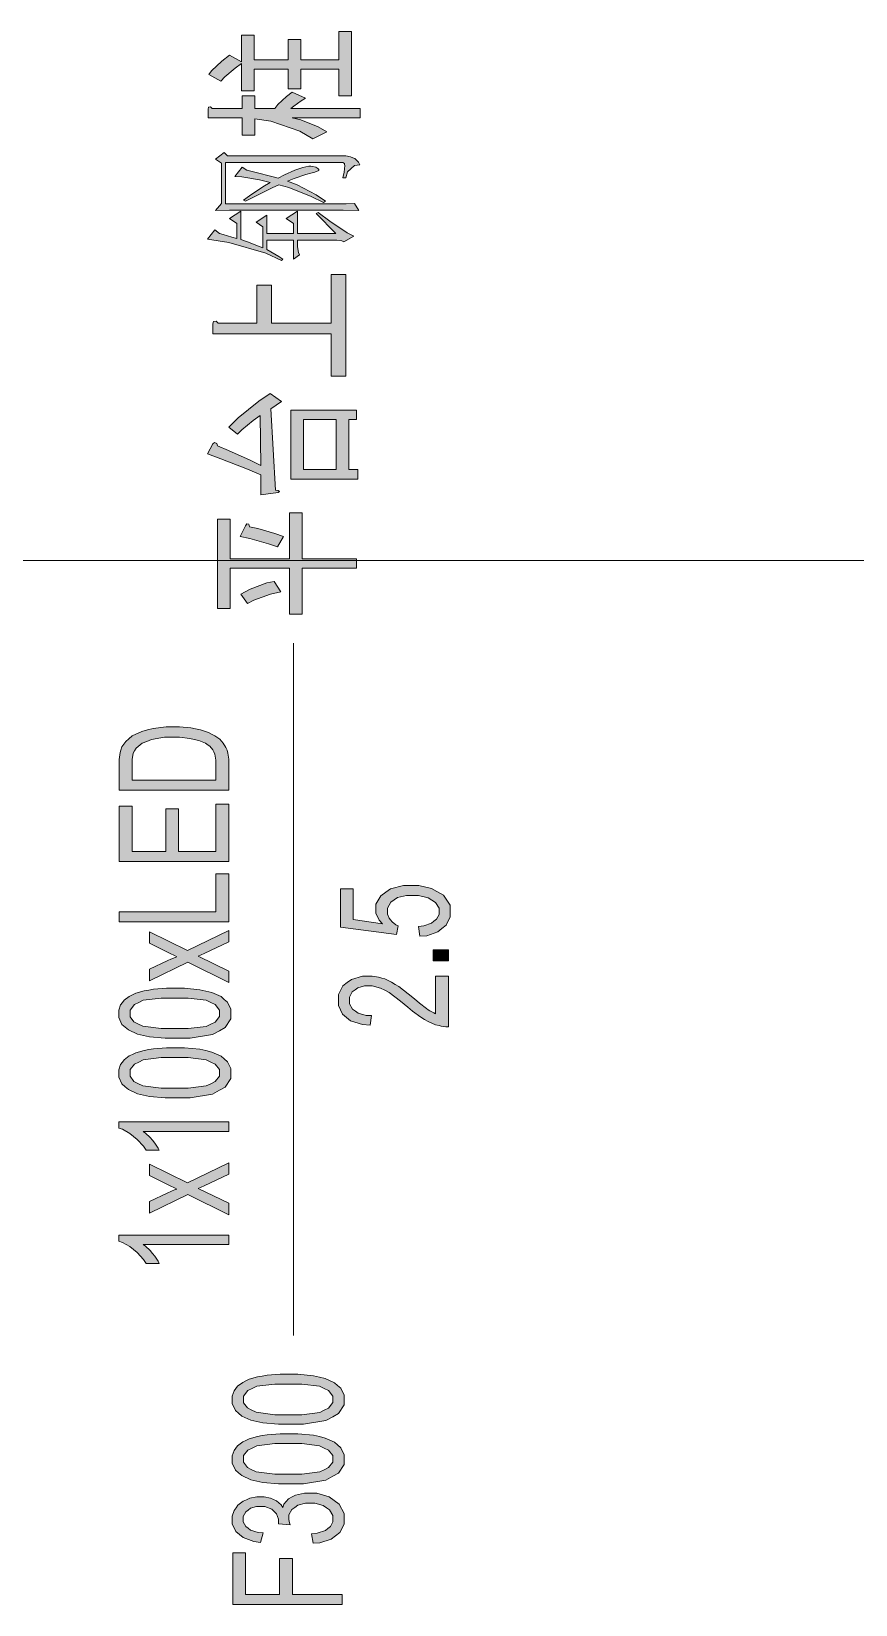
# Model space of a CAD drawing. Header units: millimetres. Extents: x 805 to 6044844, y 120 to 7887884.
# Drawn here: x 5966170 to 5970456, y 7819950 to 7828128 of the extents above; entities that cross this region are included whole.
import ezdxf

# ---------------------------------------------------------------- set-up
doc = ezdxf.new("R2010")
doc.units = ezdxf.units.MM

msp = doc.modelspace()

# ---------------------------------------------------------------- hatches: boundary and pattern name
h = msp.add_hatch(color=0)
h.dxf.hatch_style = 2
h.paths.add_polyline_path([(5967262.6, 7827960.4), (5967229.3, 7827937.3), (5967175.7, 7827892.2), (5967154.7, 7827870.2), (5967091.9, 7827904.5), (5967105.9, 7827923.9), (5967160.1, 7827973.8), (5967199.8, 7828003.8), (5967262.6, 7827970), (5967262.6, 7828108.5), (5967328.1, 7828108.5), (5967328.1, 7827979.7), (5967505.7, 7827979.7), (5967505.7, 7828086.5), (5967571.2, 7828086.5), (5967571.2, 7827979.7), (5967769.2, 7827979.7), (5967769.2, 7828127.8), (5967835.2, 7828127.8), (5967835.2, 7827792.4), (5967769.2, 7827792.4), (5967769.2, 7827931.4), (5967571.2, 7827931.4), (5967571.2, 7827828.9), (5967505.7, 7827828.9), (5967505.7, 7827931.4), (5967328.1, 7827931.4), (5967328.1, 7827819.2), (5967262.6, 7827819.2)])
h = msp.add_hatch(color=0)
h.dxf.hatch_style = 2
h.paths.add_polyline_path([(5967634, 7827569.1), (5967566.4, 7827608.8), (5967415, 7827661.4), (5967331.8, 7827673.2), (5967331.8, 7827588.4), (5967265.8, 7827588.4), (5967265.8, 7827678.1), (5967088.7, 7827678.1), (5967088.7, 7827724.2), (5967090.3, 7827734.4), (5967101.1, 7827735.5), (5967109.7, 7827726.9), (5967265.8, 7827726.9), (5967265.8, 7827792.4), (5967331.8, 7827792.4), (5967331.8, 7827726.9), (5967436, 7827726.9), (5967451.5, 7827747.8), (5967496.6, 7827790.2), (5967526.1, 7827812.2), (5967595.9, 7827780.6), (5967573.3, 7827767.2), (5967535.2, 7827740.3), (5967519.1, 7827726.9), (5967880.3, 7827726.9), (5967880.3, 7827678.1), (5967526.1, 7827678.1), (5967571.2, 7827668.4), (5967661.9, 7827631.9), (5967707, 7827605.6)])
h = msp.add_hatch(color=0)
h.dxf.hatch_style = 2
h.paths.add_polyline_path([(5967873.4, 7827196.7), (5967791.8, 7827198.3), (5967600.7, 7827199.3), (5967491.2, 7827199.3), (5967382.3, 7827199.3), (5967199.8, 7827198.3), (5967126.8, 7827196.7), (5967158, 7827233.2), (5967158, 7827442.5), (5967126.8, 7827464.5), (5967171.9, 7827498.3), (5967189.1, 7827481.1), (5967793.9, 7827481.1), (5967805.7, 7827481.1), (5967829.3, 7827476.3), (5967840.6, 7827471.4), (5967851.9, 7827466.6), (5967870.1, 7827448.4), (5967877.1, 7827435), (5967850.8, 7827431.7), (5967814.3, 7827397.4), (5967804.1, 7827367.3), (5967790.2, 7827367.3), (5967795.5, 7827396.3), (5967799.8, 7827430.7), (5967798.8, 7827436.6), (5967798.2, 7827441.9), (5967788.6, 7827447.3), (5967780, 7827447.3), (5967178.9, 7827447.3), (5967178.9, 7827231), (5967734.9, 7827231), (5967750.5, 7827231), (5967807.3, 7827232.1), (5967849.2, 7827233.2)])
h = msp.add_hatch(color=0)
h.dxf.hatch_style = 2
h.paths.add_polyline_path([(5967272.8, 7827250.3), (5967303.9, 7827273.4), (5967373.2, 7827319.6), (5967411.8, 7827342.6), (5967356, 7827356.1), (5967264.2, 7827372.2), (5967227.7, 7827374.3), (5967265.8, 7827423.1), (5967290, 7827406), (5967338.8, 7827395.2), (5967420.4, 7827374.3), (5967453.1, 7827364.6), (5967486.4, 7827381.8), (5967540.1, 7827406), (5967561, 7827413.5), (5967581.9, 7827420.5), (5967613.1, 7827427.4), (5967623.3, 7827426.9), (5967634, 7827425.8), (5967649.6, 7827422.1), (5967654.9, 7827418.3), (5967659.8, 7827414.6), (5967665.1, 7827409.7), (5967665.1, 7827404.9), (5967644.2, 7827396.3), (5967623.3, 7827391.5), (5967597.5, 7827384), (5967536.9, 7827363.6), (5967502, 7827350.2), (5967552.4, 7827330.8), (5967651.2, 7827278.2), (5967700, 7827245.5), (5967689.3, 7827238), (5967625.4, 7827269.7), (5967508.9, 7827315.8), (5967456.9, 7827330.8), (5967422, 7827314.7), (5967335.1, 7827272.3), (5967283, 7827245.5)])
h = msp.add_hatch(color=0)
h.dxf.hatch_style = 2
h.paths.add_polyline_path([(5967752.1, 7827077.5), (5967651.2, 7827182.2), (5967661.4, 7827187), (5967720.9, 7827142.5), (5967812.7, 7827080.2), (5967846, 7827063), (5967793.9, 7827034.1), (5967784.8, 7827038.9), (5967759, 7827043.7), (5967741.3, 7827043.7), (5967554, 7827043.7), (5967554, 7827024.4), (5967554, 7827008.3), (5967558.9, 7826979.3), (5967564.2, 7826965.9), (5967533.1, 7826943.9), (5967533.1, 7827043.7), (5967394.1, 7827043.7), (5967394.1, 7826994.9), (5967415, 7826983.1), (5967456.9, 7826957.3), (5967477.8, 7826943.9), (5967470.8, 7826936.9), (5967389.3, 7826975.6), (5967196.6, 7827031.4), (5967085.5, 7827048.5), (5967123.6, 7827097.4), (5967147.8, 7827077.5), (5967167.1, 7827071.6), (5967212.2, 7827058.2), (5967238.5, 7827051.2), (5967238.5, 7827129), (5967200.4, 7827155.3), (5967259.4, 7827194.5), (5967259.4, 7827046.4), (5967293.7, 7827034.1), (5967351.2, 7827012), (5967373.7, 7827002.4), (5967373.7, 7827111.9), (5967338.8, 7827136), (5967394.1, 7827172.5), (5967394.1, 7827077.5), (5967533.1, 7827077.5), (5967533.1, 7827129), (5967495, 7827155.3), (5967554, 7827194.5), (5967554, 7827077.5)])
h = msp.add_hatch(color=0)
h.dxf.hatch_style = 2
h.paths.add_polyline_path([(5967727.9, 7826555.3), (5967112.9, 7826555.3), (5967112.9, 7826608.5), (5967116.6, 7826620.8), (5967130.6, 7826621.9), (5967140.8, 7826611.1), (5967342, 7826611.1), (5967342, 7826808.1), (5967418.8, 7826808.1), (5967418.8, 7826611.1), (5967727.9, 7826611.1), (5967727.9, 7826863.9), (5967804.1, 7826863.9), (5967804.1, 7826336.4), (5967727.9, 7826336.4)])
h = msp.add_hatch(color=0)
h.dxf.hatch_style = 2
h.paths.add_polyline_path([(5967470.8, 7826204.9), (5967415, 7826166.2), (5967439.7, 7825742.8), (5967453.1, 7825741.7), (5967460.1, 7825735.8), (5967453.1, 7825731), (5967363, 7825718.6), (5967363, 7825823.3), (5967293.7, 7825852.3), (5967154.7, 7825907), (5967085, 7825932.8), (5967112.9, 7825983.8), (5967121.5, 7825991.3), (5967133.8, 7825986.5), (5967137.6, 7825974.1), (5967194.5, 7825950), (5967307.7, 7825898.4), (5967363, 7825872.1), (5967359.8, 7826131.9), (5967323.3, 7826105.1), (5967264.2, 7826056.8), (5967241.7, 7826034.8), (5967196.6, 7826071.2), (5967244.9, 7826118.5), (5967352.8, 7826206), (5967411.8, 7826246.2)])
h = msp.add_hatch(color=0)
h.paths.add_polyline_path([(5967859.9, 7826110.4), (5967821.3, 7826110.4), (5967821.3, 7825850.1), (5967866.9, 7825850.1), (5967866.9, 7825801.3), (5967519.1, 7825801.3), (5967519.1, 7826158.7), (5967859.9, 7826158.7)])
h.paths.add_polyline_path([(5967755.3, 7825850.1), (5967755.3, 7826110.4), (5967585.2, 7826110.4), (5967585.2, 7825850.1)])
h = msp.add_hatch(color=0)
h.dxf.hatch_style = 2
h.paths.add_polyline_path([(5967578.2, 7825337.1), (5967578.2, 7825098.8), (5967512.2, 7825098.8), (5967512.2, 7825337.1), (5967203, 7825337.1), (5967203, 7825127.8), (5967137.6, 7825127.8), (5967137.6, 7825592.5), (5967203, 7825592.5), (5967203, 7825385.9), (5967512.2, 7825385.9), (5967512.2, 7825626.3), (5967578.2, 7825626.3), (5967578.2, 7825385.9), (5967859.9, 7825385.9), (5967859.9, 7825337.1)])
h = msp.add_hatch(color=0)
h.dxf.hatch_style = 2
h.paths.add_polyline_path([(5967449.9, 7825448.7), (5967403.2, 7825464.8), (5967305.5, 7825491.6), (5967255.6, 7825502.4), (5967283, 7825558.2), (5967290, 7825567.8), (5967300.7, 7825565.7), (5967303.9, 7825553.4), (5967347.4, 7825543.7), (5967436, 7825517.9), (5967481, 7825502.4)])
h = msp.add_hatch(color=0)
h.dxf.hatch_style = 2
h.paths.add_polyline_path([(5967258.9, 7825203.4), (5967307.7, 7825228.7), (5967394.1, 7825261.9), (5967432.7, 7825268.9), (5967467.1, 7825215.2), (5967413.4, 7825202.4), (5967326.5, 7825171.8), (5967293.7, 7825154.6)])
h = msp.add_hatch(color=0)
h.paths.add_polyline_path([(5967196.6, 7824183.2), (5966626.6, 7824183.2), (5966626.6, 7824320.1), (5966626.6, 7824343.7), (5966630.4, 7824379.1), (5966634.7, 7824391.4), (5966640.1, 7824408.6), (5966660.5, 7824437.6), (5966675.5, 7824449.9), (5966694.3, 7824465.5), (5966743.1, 7824489.1), (5966772.6, 7824496.6), (5966802.7, 7824504.7), (5966870.3, 7824512.7), (5966908.4, 7824512.7), (5966940.6, 7824512.7), (5966998.6, 7824507.4), (5967023.3, 7824502), (5967048.5, 7824496.6), (5967089.8, 7824483.2), (5967106.4, 7824474.6), (5967123.1, 7824466.6), (5967148.8, 7824448.3), (5967158, 7824438.7), (5967167.6, 7824428.5), (5967181.6, 7824404.9), (5967186.9, 7824390.9), (5967191.8, 7824376.9), (5967196.6, 7824344.7), (5967196.6, 7824327)])
h.paths.add_polyline_path([(5967129, 7824235.8), (5967129, 7824320.6), (5967129, 7824340.5), (5967124.1, 7824371.6), (5967118.8, 7824382.9), (5967113.4, 7824394.1), (5967098.4, 7824411.8), (5967089.3, 7824418.3), (5967075.8, 7824427.9), (5967039.9, 7824442.4), (5967016.8, 7824447.8), (5966994.3, 7824453.2), (5966939.5, 7824458.5), (5966907.3, 7824458.5), (5966862.2, 7824458.5), (5966793.6, 7824447.8), (5966769.9, 7824437.6), (5966745.8, 7824427.4), (5966713.6, 7824402.7), (5966705.5, 7824387.7), (5966699.6, 7824376.9), (5966693.7, 7824343.1), (5966693.7, 7824319.5), (5966693.7, 7824235.8)])
h = msp.add_hatch(color=0)
h.dxf.hatch_style = 2
h.paths.add_polyline_path([(5967196.6, 7823812.4), (5966626.6, 7823812.4), (5966626.6, 7824100.6), (5966693.7, 7824100.6), (5966693.7, 7823865), (5966868.2, 7823865), (5966868.2, 7824086.1), (5966935.2, 7824086.1), (5966935.2, 7823865), (5967129, 7823865), (5967129, 7824110.2), (5967196.6, 7824110.2)])
h = msp.add_hatch(color=0)
h.dxf.hatch_style = 2
h.paths.add_polyline_path([(5967196.6, 7823499.5), (5966626.6, 7823499.5), (5966626.6, 7823552.1), (5967129, 7823552.1), (5967129, 7823748.5), (5967196.6, 7823748.5)])
h = msp.add_hatch(color=0)
h.dxf.hatch_style = 2
h.paths.add_polyline_path([(5968189.5, 7823424.3), (5968183, 7823475.9), (5968209.9, 7823479.1), (5968250.1, 7823492), (5968263.5, 7823502.7), (5968276.9, 7823512.9), (5968290.9, 7823538.1), (5968290.9, 7823552.6), (5968290.9, 7823570.3), (5968271.6, 7823600.4), (5968252.8, 7823612.7), (5968233.5, 7823624.5), (5968183, 7823636.9), (5968151.4, 7823636.9), (5968121.3, 7823636.9), (5968074.1, 7823625.1), (5968056.9, 7823613.3), (5968039.7, 7823602), (5968022, 7823570.9), (5968022, 7823551.5), (5968022, 7823539.7), (5968030.1, 7823518.3), (5968037.6, 7823509.1), (5968045.1, 7823499.5), (5968065.5, 7823484.4), (5968077.3, 7823479.1), (5968068.7, 7823433.5), (5967776.8, 7823472.1), (5967776.8, 7823670.1), (5967843.3, 7823670.1), (5967843.3, 7823511.3), (5967996.3, 7823489.8), (5967978.5, 7823507.5), (5967960.8, 7823545.1), (5967960.8, 7823565), (5967960.8, 7823590.7), (5967986.6, 7823634.7), (5968012.4, 7823653), (5968038.1, 7823670.7), (5968104.7, 7823688.9), (5968145.5, 7823688.9), (5968184.1, 7823688.9), (5968250.6, 7823672.8), (5968279.1, 7823657.3), (5968313.4, 7823637.9), (5968348.3, 7823585.9), (5968348.3, 7823552.6), (5968348.3, 7823525.2), (5968326.3, 7823481.2), (5968304.8, 7823464.1), (5968282.8, 7823446.9), (5968225.4, 7823427)])
h = msp.add_hatch(color=0)
h.dxf.hatch_style = 2
h.paths.add_polyline_path([(5967196.6, 7823184.4), (5966982.5, 7823290.2), (5966783.4, 7823192.5), (5966783.4, 7823253.1), (5966880, 7823298.2), (5966893.9, 7823304.7), (5966916.5, 7823314.3), (5966925.6, 7823318.1), (5966913.2, 7823324), (5966891.2, 7823334.7), (5966881, 7823340.1), (5966783.4, 7823388.4), (5966783.4, 7823446.9), (5966981.4, 7823349.7), (5967196.6, 7823454.4), (5967196.6, 7823394.8), (5967068.3, 7823335.3), (5967037.2, 7823321.3), (5967196.6, 7823243.5)])
h = msp.add_hatch(color=0)
h.dxf.hatch_style = 2
h.paths.add_polyline_path([(5968338.7, 7823297.1), (5968258.7, 7823297.1), (5968258.7, 7823353), (5968338.7, 7823353)])
h = msp.add_hatch(color=0)
h.paths.add_polyline_path([(5966915.4, 7822894.1), (5966864.9, 7822894.1), (5966783.4, 7822901.1), (5966752.8, 7822908.6), (5966721.6, 7822915.6), (5966673.9, 7822937.6), (5966657.2, 7822951.5), (5966640.6, 7822966), (5966624, 7823002), (5966624, 7823024), (5966624, 7823040.1), (5966633.6, 7823068), (5966642.7, 7823080.3), (5966651.9, 7823092.1), (5966678.7, 7823112), (5966695.9, 7823120), (5966713.1, 7823128.1), (5966755.4, 7823140.4), (5966780.7, 7823144.7), (5966805.4, 7823149), (5966873, 7823153.9), (5966915.4, 7823153.9), (5966965.3, 7823153.9), (5967046.3, 7823146.3), (5967077.5, 7823139.4), (5967108, 7823131.8), (5967155.8, 7823110.4), (5967172.4, 7823096.4), (5967189.6, 7823081.9), (5967206.3, 7823045.4), (5967206.3, 7823024), (5967206.3, 7822995), (5967176.7, 7822949.9), (5967147.2, 7822933.3), (5967111.8, 7822913.4), (5966995.3, 7822894.1)])
h.paths.add_polyline_path([(5966915.4, 7822944), (5966985.7, 7822944), (5967079.1, 7822955.8), (5967102.1, 7822967.1), (5967125.2, 7822978.4), (5967148.3, 7823006.8), (5967148.3, 7823024), (5967148.3, 7823040.6), (5967125.2, 7823069.1), (5967102.1, 7823080.3), (5967079.1, 7823092.1), (5966985.7, 7823103.4), (5966915.4, 7823103.4), (5966845.1, 7823103.4), (5966751.7, 7823092.1), (5966728.6, 7823080.3), (5966705.5, 7823069.1), (5966682.5, 7823040.6), (5966682.5, 7823023.4), (5966682.5, 7823006.3), (5966702.9, 7822979.4), (5966723.2, 7822969.2), (5966749, 7822956.9), (5966845.1, 7822944)])
h = msp.add_hatch(color=0)
h.dxf.hatch_style = 2
h.paths.add_polyline_path([(5968271, 7823217.2), (5968338.7, 7823217.2), (5968338.7, 7822953.7), (5968325.8, 7822953.7), (5968301.6, 7822956.4), (5968289.8, 7822959.6), (5968270.5, 7822964.4), (5968232.9, 7822980.5), (5968214.1, 7822991.8), (5968195.4, 7823003), (5968152.4, 7823034.7), (5968127.7, 7823055.6), (5968089.6, 7823087.8), (5968029.5, 7823131.8), (5968007, 7823143.7), (5967985, 7823154.9), (5967942.6, 7823166.2), (5967922.7, 7823166.2), (5967902.3, 7823166.2), (5967867.4, 7823156), (5967853, 7823145.8), (5967838.5, 7823135.1), (5967824.5, 7823108.2), (5967824.5, 7823091.6), (5967824.5, 7823073.9), (5967839.5, 7823045.4), (5967854.6, 7823034.7), (5967869.6, 7823024), (5967911.5, 7823013.2), (5967938.3, 7823013.2), (5967930.8, 7822962.8), (5967891.1, 7822965.5), (5967829.3, 7822984.8), (5967808.4, 7823002), (5967787.5, 7823018.6), (5967766.6, 7823064.2), (5967766.6, 7823092.7), (5967766.6, 7823121.1), (5967789.1, 7823166.7), (5967811.6, 7823183.4), (5967834.7, 7823200), (5967891.1, 7823216.6), (5967924.3, 7823216.6), (5967941.5, 7823216.6), (5967975.3, 7823211.8), (5967992, 7823207), (5968008.6, 7823202.2), (5968042.9, 7823185.5), (5968061.2, 7823174.2), (5968080, 7823163), (5968129.9, 7823125.4), (5968161.6, 7823099.1), (5968188.4, 7823077.1), (5968223.8, 7823048.7), (5968233.5, 7823042.2), (5968242.6, 7823036.3), (5968261.9, 7823026.1), (5968271, 7823021.8)])
h = msp.add_hatch(color=0)
h.paths.add_polyline_path([(5966915.4, 7822584.4), (5966864.9, 7822584.4), (5966783.4, 7822591.4), (5966752.8, 7822598.9), (5966721.6, 7822605.9), (5966673.9, 7822627.9), (5966657.2, 7822641.9), (5966640.6, 7822656.4), (5966624, 7822692.3), (5966624, 7822714.3), (5966624, 7822730.4), (5966633.6, 7822758.3), (5966642.7, 7822770.7), (5966651.9, 7822782.5), (5966678.7, 7822802.9), (5966695.9, 7822810.4), (5966713.1, 7822818.4), (5966755.4, 7822830.8), (5966780.7, 7822835.1), (5966805.4, 7822839.4), (5966873, 7822844.2), (5966915.4, 7822844.2), (5966965.3, 7822844.2), (5967046.3, 7822836.7), (5967077.5, 7822829.7), (5967108, 7822822.2), (5967155.8, 7822800.7), (5967172.4, 7822786.8), (5967189.6, 7822772.3), (5967206.3, 7822736.3), (5967206.3, 7822714.3), (5967206.3, 7822685.3), (5967176.7, 7822640.3), (5967147.2, 7822623.6), (5967111.8, 7822603.8), (5966995.3, 7822584.4)])
h.paths.add_polyline_path([(5966915.4, 7822634.3), (5966985.7, 7822634.3), (5967079.1, 7822646.2), (5967102.1, 7822657.4), (5967125.2, 7822669.2), (5967148.3, 7822697.1), (5967148.3, 7822714.3), (5967148.3, 7822730.9), (5967125.2, 7822759.4), (5967102.1, 7822770.7), (5967079.1, 7822782.5), (5966985.7, 7822793.7), (5966915.4, 7822793.7), (5966845.1, 7822793.7), (5966751.7, 7822782.5), (5966728.6, 7822770.7), (5966705.5, 7822759.4), (5966682.5, 7822730.9), (5966682.5, 7822713.8), (5966682.5, 7822696.6), (5966702.9, 7822669.8), (5966723.2, 7822659.6), (5966749, 7822647.2), (5966845.1, 7822634.3)])
h = msp.add_hatch(color=0)
h.dxf.hatch_style = 2
h.paths.add_polyline_path([(5967196.6, 7822458.9), (5967196.6, 7822410), (5966750.6, 7822410), (5966762.4, 7822400.9), (5966786.6, 7822377.8), (5966798.9, 7822363.9), (5966810.7, 7822349.4), (5966829, 7822323.6), (5966834.9, 7822312.3), (5966767.3, 7822312.3), (5966753.3, 7822332.7), (5966720, 7822368.7), (5966700.2, 7822383.7), (5966680.8, 7822399.3), (5966642.7, 7822421.3), (5966624, 7822427.2), (5966624, 7822458.9)])
h = msp.add_hatch(color=0)
h.dxf.hatch_style = 2
h.paths.add_polyline_path([(5967196.6, 7821976.9), (5966982.5, 7822082.6), (5966783.4, 7821985), (5966783.4, 7822045.6), (5966880, 7822091.2), (5966893.9, 7822097.1), (5966916.5, 7822107.3), (5966925.6, 7822110.5), (5966913.2, 7822117), (5966891.2, 7822127.7), (5966881, 7822132.6), (5966783.4, 7822180.9), (5966783.4, 7822239.9), (5966981.4, 7822142.2), (5967196.6, 7822247.4), (5967196.6, 7822187.3), (5967068.3, 7822127.7), (5967037.2, 7822113.8), (5967196.6, 7822036.5)])
h = msp.add_hatch(color=0)
h.dxf.hatch_style = 2
h.paths.add_polyline_path([(5967196.6, 7821871.2), (5967196.6, 7821821.8), (5966750.6, 7821821.8), (5966762.4, 7821813.2), (5966786.6, 7821790.1), (5966798.9, 7821775.7), (5966810.7, 7821761.2), (5966829, 7821735.4), (5966834.9, 7821724.1), (5966767.3, 7821724.1), (5966753.3, 7821744.5), (5966720, 7821780.5), (5966700.2, 7821796.1), (5966680.8, 7821811.1), (5966642.7, 7821833.1), (5966624, 7821839.5), (5966624, 7821871.2)])
h = msp.add_hatch(color=0)
h.paths.add_polyline_path([(5967505.2, 7820887.5), (5967454.7, 7820887.5), (5967373.2, 7820894.4), (5967342, 7820901.9), (5967311.4, 7820908.9), (5967263.7, 7820930.4), (5967247, 7820944.9), (5967230.4, 7820959.4), (5967213.8, 7820995.3), (5967213.8, 7821017.3), (5967213.8, 7821032.9), (5967223.4, 7821061.3), (5967232.6, 7821073.7), (5967241.7, 7821085.5), (5967268.5, 7821105.3), (5967285.7, 7821113.4), (5967302.9, 7821121.4), (5967345.3, 7821133.3), (5967370.5, 7821138.1), (5967395.2, 7821142.4), (5967462.8, 7821147.2), (5967505.2, 7821147.2), (5967555.1, 7821147.2), (5967636.1, 7821139.7), (5967667.3, 7821132.7), (5967697.9, 7821125.2), (5967745.6, 7821103.7), (5967762.3, 7821089.2), (5967778.9, 7821075.3), (5967796.1, 7821038.8), (5967796.1, 7821017.3), (5967796.1, 7820988.3), (5967766.6, 7820943.3), (5967737, 7820926.6), (5967701.1, 7820906.8), (5967585.2, 7820887.5)])
h.paths.add_polyline_path([(5967505.2, 7820937.4), (5967575.5, 7820937.4), (5967668.9, 7820949.2), (5967692, 7820960.4), (5967715, 7820971.7), (5967738.1, 7821000.2), (5967738.1, 7821017.3), (5967738.1, 7821034), (5967715, 7821062.4), (5967692, 7821073.7), (5967668.3, 7821085), (5967575.5, 7821096.8), (5967505.2, 7821096.8), (5967434.9, 7821096.8), (5967341.5, 7821085.5), (5967318.4, 7821073.7), (5967295.3, 7821062.4), (5967272.3, 7821034), (5967272.3, 7821016.8), (5967272.3, 7820999.6), (5967292.7, 7820972.8), (5967313.1, 7820962.6), (5967338.8, 7820950.2), (5967434.9, 7820937.4)])
h = msp.add_hatch(color=0)
h.paths.add_polyline_path([(5967505.2, 7820577.8), (5967454.7, 7820577.8), (5967373.2, 7820584.8), (5967342, 7820592.3), (5967311.4, 7820599.3), (5967263.7, 7820621.3), (5967247, 7820635.2), (5967230.4, 7820649.7), (5967213.8, 7820685.7), (5967213.8, 7820707.7), (5967213.8, 7820723.8), (5967223.4, 7820751.7), (5967232.6, 7820764), (5967241.7, 7820775.8), (5967268.5, 7820795.7), (5967285.7, 7820803.7), (5967302.9, 7820811.8), (5967345.3, 7820824.1), (5967370.5, 7820828.4), (5967395.2, 7820832.7), (5967462.8, 7820837.5), (5967505.2, 7820837.5), (5967555.1, 7820837.5), (5967636.1, 7820830), (5967667.3, 7820823.1), (5967697.9, 7820815.5), (5967745.6, 7820794.1), (5967762.3, 7820780.1), (5967778.9, 7820765.6), (5967796.1, 7820729.1), (5967796.1, 7820707.7), (5967796.1, 7820678.7), (5967766.6, 7820633.6), (5967737, 7820617), (5967701.1, 7820597.1), (5967585.2, 7820577.8)])
h.paths.add_polyline_path([(5967505.2, 7820627.7), (5967575.5, 7820627.7), (5967668.9, 7820639.5), (5967692, 7820650.8), (5967715, 7820662.6), (5967738.1, 7820690.5), (5967738.1, 7820707.7), (5967738.1, 7820724.3), (5967715, 7820752.7), (5967692, 7820764), (5967668.3, 7820775.8), (5967575.5, 7820787.1), (5967505.2, 7820787.1), (5967434.9, 7820787.1), (5967341.5, 7820775.8), (5967318.4, 7820764), (5967295.3, 7820752.7), (5967272.3, 7820724.3), (5967272.3, 7820707.1), (5967272.3, 7820690), (5967292.7, 7820663.1), (5967313.1, 7820652.9), (5967338.8, 7820640.6), (5967434.9, 7820627.7)])
h = msp.add_hatch(color=0)
h.dxf.hatch_style = 2
h.paths.add_polyline_path([(5967635.1, 7820268.7), (5967625.9, 7820317.5), (5967655.5, 7820321.8), (5967698.4, 7820335.7), (5967711.3, 7820345.9), (5967724.7, 7820356.1), (5967737.6, 7820380.8), (5967737.6, 7820395.3), (5967737.6, 7820413), (5967720.4, 7820442), (5967703.8, 7820453.8), (5967686.6, 7820465.6), (5967644.2, 7820477.4), (5967619, 7820477.4), (5967594.8, 7820477.4), (5967555.1, 7820466.7), (5967539.5, 7820455.4), (5967524, 7820444.7), (5967508.4, 7820416.2), (5967508.4, 7820399.6), (5967508.4, 7820392.6), (5967512.2, 7820375.5), (5967515.9, 7820365.3), (5967454.2, 7820370.6), (5967454.7, 7820372.8), (5967455.3, 7820377.1), (5967455.3, 7820393.7), (5967443.5, 7820422.2), (5967432.2, 7820434.5), (5967420.4, 7820446.8), (5967384.4, 7820459.7), (5967360.3, 7820459.7), (5967341, 7820459.7), (5967309.3, 7820450.6), (5967297, 7820441.5), (5967284.1, 7820432.3), (5967271.7, 7820408.7), (5967271.7, 7820394.2), (5967271.7, 7820380.3), (5967284.1, 7820356.1), (5967297, 7820347), (5967309.8, 7820337.4), (5967348.5, 7820325), (5967374.2, 7820322.3), (5967361.4, 7820273.5), (5967326.5, 7820277.8), (5967271.7, 7820298.2), (5967252.4, 7820314.3), (5967233.1, 7820329.8), (5967213.8, 7820369.6), (5967213.8, 7820393.2), (5967213.8, 7820409.3), (5967224, 7820439.3), (5967234.2, 7820453.3), (5967243.8, 7820467.2), (5967271.2, 7820488.2), (5967288.4, 7820495.1), (5967305.5, 7820502.7), (5967342.6, 7820509.6), (5967361.9, 7820509.6), (5967380.1, 7820509.6), (5967414, 7820502.7), (5967429, 7820495.7), (5967444, 7820489.2), (5967468.2, 7820468.3), (5967477.3, 7820454.9), (5967482.7, 7820472.6), (5967507.3, 7820500), (5967525.6, 7820509.6), (5967543.8, 7820519.8), (5967590, 7820529.5), (5967617.4, 7820529.5), (5967654.9, 7820529.5), (5967718.3, 7820510.2), (5967744, 7820491.4), (5967769.8, 7820472.1), (5967796.1, 7820424.3), (5967796.1, 7820395.3), (5967796.1, 7820369), (5967773.5, 7820325.5), (5967751, 7820307.8), (5967729, 7820290.7), (5967670.5, 7820270.8)])
h = msp.add_hatch(color=0)
h.dxf.hatch_style = 2
h.paths.add_polyline_path([(5967786.4, 7819950.4), (5967216.5, 7819950.4), (5967216.5, 7820219.3), (5967283.5, 7820219.3), (5967283.5, 7820003), (5967460.1, 7820003), (5967460.1, 7820190.3), (5967527.2, 7820190.3), (5967527.2, 7820003), (5967786.4, 7820003)])

# ---------------------------------------------------------------- linework, layer by layer
at = {"color": 0, "lineweight": 0}
for points in [[(5967262.6, 7827960.4), (5967229.3, 7827937.3), (5967175.7, 7827892.2), (5967154.7, 7827870.2), (5967091.9, 7827904.5), (5967105.9, 7827923.9), (5967160.1, 7827973.8), (5967199.8, 7828003.8), (5967262.6, 7827970), (5967262.6, 7828108.5), (5967328.1, 7828108.5), (5967328.1, 7827979.7), (5967505.7, 7827979.7), (5967505.7, 7828086.5), (5967571.2, 7828086.5), (5967571.2, 7827979.7), (5967769.2, 7827979.7), (5967769.2, 7828127.8), (5967835.2, 7828127.8), (5967835.2, 7827792.4), (5967769.2, 7827792.4), (5967769.2, 7827931.4), (5967571.2, 7827931.4), (5967571.2, 7827828.9), (5967505.7, 7827828.9), (5967505.7, 7827931.4), (5967328.1, 7827931.4), (5967328.1, 7827819.2), (5967262.6, 7827819.2)], [(5967634, 7827569.1), (5967566.4, 7827608.8), (5967415, 7827661.4), (5967331.8, 7827673.2), (5967331.8, 7827588.4), (5967265.8, 7827588.4), (5967265.8, 7827678.1), (5967088.7, 7827678.1), (5967088.7, 7827724.2), (5967090.3, 7827734.4), (5967101.1, 7827735.5), (5967109.7, 7827726.9), (5967265.8, 7827726.9), (5967265.8, 7827792.4), (5967331.8, 7827792.4), (5967331.8, 7827726.9), (5967436, 7827726.9), (5967451.5, 7827747.8), (5967496.6, 7827790.2), (5967526.1, 7827812.2), (5967595.9, 7827780.6), (5967573.3, 7827767.2), (5967535.2, 7827740.3), (5967519.1, 7827726.9), (5967880.3, 7827726.9), (5967880.3, 7827678.1), (5967526.1, 7827678.1), (5967571.2, 7827668.4), (5967661.9, 7827631.9), (5967707, 7827605.6)], [(5967873.4, 7827196.7), (5967791.8, 7827198.3), (5967600.7, 7827199.3), (5967491.2, 7827199.3), (5967382.3, 7827199.3), (5967199.8, 7827198.3), (5967126.8, 7827196.7), (5967158, 7827233.2), (5967158, 7827442.5), (5967126.8, 7827464.5), (5967171.9, 7827498.3), (5967189.1, 7827481.1), (5967793.9, 7827481.1), (5967805.7, 7827481.1), (5967829.3, 7827476.3), (5967840.6, 7827471.4), (5967851.9, 7827466.6), (5967870.1, 7827448.4), (5967877.1, 7827435), (5967850.8, 7827431.7), (5967814.3, 7827397.4), (5967804.1, 7827367.3), (5967790.2, 7827367.3), (5967795.5, 7827396.3), (5967799.8, 7827430.7), (5967798.8, 7827436.6), (5967798.2, 7827441.9), (5967788.6, 7827447.3), (5967780, 7827447.3), (5967178.9, 7827447.3), (5967178.9, 7827231), (5967734.9, 7827231), (5967750.5, 7827231), (5967807.3, 7827232.1), (5967849.2, 7827233.2)], [(5967272.8, 7827250.3), (5967303.9, 7827273.4), (5967373.2, 7827319.6), (5967411.8, 7827342.6), (5967356, 7827356.1), (5967264.2, 7827372.2), (5967227.7, 7827374.3), (5967265.8, 7827423.1), (5967290, 7827406), (5967338.8, 7827395.2), (5967420.4, 7827374.3), (5967453.1, 7827364.6), (5967486.4, 7827381.8), (5967540.1, 7827406), (5967561, 7827413.5), (5967581.9, 7827420.5), (5967613.1, 7827427.4), (5967623.3, 7827426.9), (5967634, 7827425.8), (5967649.6, 7827422.1), (5967654.9, 7827418.3), (5967659.8, 7827414.6), (5967665.1, 7827409.7), (5967665.1, 7827404.9), (5967644.2, 7827396.3), (5967623.3, 7827391.5), (5967597.5, 7827384), (5967536.9, 7827363.6), (5967502, 7827350.2), (5967552.4, 7827330.8), (5967651.2, 7827278.2), (5967700, 7827245.5), (5967689.3, 7827238), (5967625.4, 7827269.7), (5967508.9, 7827315.8), (5967456.9, 7827330.8), (5967422, 7827314.7), (5967335.1, 7827272.3), (5967283, 7827245.5)], [(5967752.1, 7827077.5), (5967651.2, 7827182.2), (5967661.4, 7827187), (5967720.9, 7827142.5), (5967812.7, 7827080.2), (5967846, 7827063), (5967793.9, 7827034.1), (5967784.8, 7827038.9), (5967759, 7827043.7), (5967741.3, 7827043.7), (5967554, 7827043.7), (5967554, 7827024.4), (5967554, 7827008.3), (5967558.9, 7826979.3), (5967564.2, 7826965.9), (5967533.1, 7826943.9), (5967533.1, 7827043.7), (5967394.1, 7827043.7), (5967394.1, 7826994.9), (5967415, 7826983.1), (5967456.9, 7826957.3), (5967477.8, 7826943.9), (5967470.8, 7826936.9), (5967389.3, 7826975.6), (5967196.6, 7827031.4), (5967085.5, 7827048.5), (5967123.6, 7827097.4), (5967147.8, 7827077.5), (5967167.1, 7827071.6), (5967212.2, 7827058.2), (5967238.5, 7827051.2), (5967238.5, 7827129), (5967200.4, 7827155.3), (5967259.4, 7827194.5), (5967259.4, 7827046.4), (5967293.7, 7827034.1), (5967351.2, 7827012), (5967373.7, 7827002.4), (5967373.7, 7827111.9), (5967338.8, 7827136), (5967394.1, 7827172.5), (5967394.1, 7827077.5), (5967533.1, 7827077.5), (5967533.1, 7827129), (5967495, 7827155.3), (5967554, 7827194.5), (5967554, 7827077.5)], [(5967727.9, 7826555.3), (5967112.9, 7826555.3), (5967112.9, 7826608.5), (5967116.6, 7826620.8), (5967130.6, 7826621.9), (5967140.8, 7826611.1), (5967342, 7826611.1), (5967342, 7826808.1), (5967418.8, 7826808.1), (5967418.8, 7826611.1), (5967727.9, 7826611.1), (5967727.9, 7826863.9), (5967804.1, 7826863.9), (5967804.1, 7826336.4), (5967727.9, 7826336.4)], [(5967470.8, 7826204.9), (5967415, 7826166.2), (5967439.7, 7825742.8), (5967453.1, 7825741.7), (5967460.1, 7825735.8), (5967453.1, 7825731), (5967363, 7825718.6), (5967363, 7825823.3), (5967293.7, 7825852.3), (5967154.7, 7825907), (5967085, 7825932.8), (5967112.9, 7825983.8), (5967121.5, 7825991.3), (5967133.8, 7825986.5), (5967137.6, 7825974.1), (5967194.5, 7825950), (5967307.7, 7825898.4), (5967363, 7825872.1), (5967359.8, 7826131.9), (5967323.3, 7826105.1), (5967264.2, 7826056.8), (5967241.7, 7826034.8), (5967196.6, 7826071.2), (5967244.9, 7826118.5), (5967352.8, 7826206), (5967411.8, 7826246.2)], [(5967859.9, 7826110.4), (5967821.3, 7826110.4), (5967821.3, 7825850.1), (5967866.9, 7825850.1), (5967866.9, 7825801.3), (5967519.1, 7825801.3), (5967519.1, 7826158.7), (5967859.9, 7826158.7)], [(5967755.3, 7825850.1), (5967755.3, 7826110.4), (5967585.2, 7826110.4), (5967585.2, 7825850.1)], [(5967578.2, 7825337.1), (5967578.2, 7825098.8), (5967512.2, 7825098.8), (5967512.2, 7825337.1), (5967203, 7825337.1), (5967203, 7825127.8), (5967137.6, 7825127.8), (5967137.6, 7825592.5), (5967203, 7825592.5), (5967203, 7825385.9), (5967512.2, 7825385.9), (5967512.2, 7825626.3), (5967578.2, 7825626.3), (5967578.2, 7825385.9), (5967859.9, 7825385.9), (5967859.9, 7825337.1)], [(5967449.9, 7825448.7), (5967403.2, 7825464.8), (5967305.5, 7825491.6), (5967255.6, 7825502.4), (5967283, 7825558.2), (5967290, 7825567.8), (5967300.7, 7825565.7), (5967303.9, 7825553.4), (5967347.4, 7825543.7), (5967436, 7825517.9), (5967481, 7825502.4)], [(5967258.9, 7825203.4), (5967307.7, 7825228.7), (5967394.1, 7825261.9), (5967432.7, 7825268.9), (5967467.1, 7825215.2), (5967413.4, 7825202.4), (5967326.5, 7825171.8), (5967293.7, 7825154.6)], [(5967196.6, 7824183.2), (5966626.6, 7824183.2), (5966626.6, 7824320.1), (5966626.6, 7824343.7), (5966630.4, 7824379.1), (5966634.7, 7824391.4), (5966640.1, 7824408.6), (5966660.5, 7824437.6), (5966675.5, 7824449.9), (5966694.3, 7824465.5), (5966743.1, 7824489.1), (5966772.6, 7824496.6), (5966802.7, 7824504.7), (5966870.3, 7824512.7), (5966908.4, 7824512.7), (5966940.6, 7824512.7), (5966998.6, 7824507.4), (5967023.3, 7824502), (5967048.5, 7824496.6), (5967089.8, 7824483.2), (5967106.4, 7824474.6), (5967123.1, 7824466.6), (5967148.8, 7824448.3), (5967158, 7824438.7), (5967167.6, 7824428.5), (5967181.6, 7824404.9), (5967186.9, 7824390.9), (5967191.8, 7824376.9), (5967196.6, 7824344.7), (5967196.6, 7824327)], [(5967129, 7824235.8), (5967129, 7824320.6), (5967129, 7824340.5), (5967124.1, 7824371.6), (5967118.8, 7824382.9), (5967113.4, 7824394.1), (5967098.4, 7824411.8), (5967089.3, 7824418.3), (5967075.8, 7824427.9), (5967039.9, 7824442.4), (5967016.8, 7824447.8), (5966994.3, 7824453.2), (5966939.5, 7824458.5), (5966907.3, 7824458.5), (5966862.2, 7824458.5), (5966793.6, 7824447.8), (5966769.9, 7824437.6), (5966745.8, 7824427.4), (5966713.6, 7824402.7), (5966705.5, 7824387.7), (5966699.6, 7824376.9), (5966693.7, 7824343.1), (5966693.7, 7824319.5), (5966693.7, 7824235.8)], [(5967196.6, 7823812.4), (5966626.6, 7823812.4), (5966626.6, 7824100.6), (5966693.7, 7824100.6), (5966693.7, 7823865), (5966868.2, 7823865), (5966868.2, 7824086.1), (5966935.2, 7824086.1), (5966935.2, 7823865), (5967129, 7823865), (5967129, 7824110.2), (5967196.6, 7824110.2)], [(5967196.6, 7823499.5), (5966626.6, 7823499.5), (5966626.6, 7823552.1), (5967129, 7823552.1), (5967129, 7823748.5), (5967196.6, 7823748.5)], [(5968189.5, 7823424.3), (5968183, 7823475.9), (5968209.9, 7823479.1), (5968250.1, 7823492), (5968263.5, 7823502.7), (5968276.9, 7823512.9), (5968290.9, 7823538.1), (5968290.9, 7823552.6), (5968290.9, 7823570.3), (5968271.6, 7823600.4), (5968252.8, 7823612.7), (5968233.5, 7823624.5), (5968183, 7823636.9), (5968151.4, 7823636.9), (5968121.3, 7823636.9), (5968074.1, 7823625.1), (5968056.9, 7823613.3), (5968039.7, 7823602), (5968022, 7823570.9), (5968022, 7823551.5), (5968022, 7823539.7), (5968030.1, 7823518.3), (5968037.6, 7823509.1), (5968045.1, 7823499.5), (5968065.5, 7823484.4), (5968077.3, 7823479.1), (5968068.7, 7823433.5), (5967776.8, 7823472.1), (5967776.8, 7823670.1), (5967843.3, 7823670.1), (5967843.3, 7823511.3), (5967996.3, 7823489.8), (5967978.5, 7823507.5), (5967960.8, 7823545.1), (5967960.8, 7823565), (5967960.8, 7823590.7), (5967986.6, 7823634.7), (5968012.4, 7823653), (5968038.1, 7823670.7), (5968104.7, 7823688.9), (5968145.5, 7823688.9), (5968184.1, 7823688.9), (5968250.6, 7823672.8), (5968279.1, 7823657.3), (5968313.4, 7823637.9), (5968348.3, 7823585.9), (5968348.3, 7823552.6), (5968348.3, 7823525.2), (5968326.3, 7823481.2), (5968304.8, 7823464.1), (5968282.8, 7823446.9), (5968225.4, 7823427)], [(5967196.6, 7823184.4), (5966982.5, 7823290.2), (5966783.4, 7823192.5), (5966783.4, 7823253.1), (5966880, 7823298.2), (5966893.9, 7823304.7), (5966916.5, 7823314.3), (5966925.6, 7823318.1), (5966913.2, 7823324), (5966891.2, 7823334.7), (5966881, 7823340.1), (5966783.4, 7823388.4), (5966783.4, 7823446.9), (5966981.4, 7823349.7), (5967196.6, 7823454.4), (5967196.6, 7823394.8), (5967068.3, 7823335.3), (5967037.2, 7823321.3), (5967196.6, 7823243.5)], [(5968338.7, 7823297.1), (5968258.7, 7823297.1), (5968258.7, 7823353), (5968338.7, 7823353)], [(5966915.4, 7822894.1), (5966864.9, 7822894.1), (5966783.4, 7822901.1), (5966752.8, 7822908.6), (5966721.6, 7822915.6), (5966673.9, 7822937.6), (5966657.2, 7822951.5), (5966640.6, 7822966), (5966624, 7823002), (5966624, 7823024), (5966624, 7823040.1), (5966633.6, 7823068), (5966642.7, 7823080.3), (5966651.9, 7823092.1), (5966678.7, 7823112), (5966695.9, 7823120), (5966713.1, 7823128.1), (5966755.4, 7823140.4), (5966780.7, 7823144.7), (5966805.4, 7823149), (5966873, 7823153.9), (5966915.4, 7823153.9), (5966965.3, 7823153.9), (5967046.3, 7823146.3), (5967077.5, 7823139.4), (5967108, 7823131.8), (5967155.8, 7823110.4), (5967172.4, 7823096.4), (5967189.6, 7823081.9), (5967206.3, 7823045.4), (5967206.3, 7823024), (5967206.3, 7822995), (5967176.7, 7822949.9), (5967147.2, 7822933.3), (5967111.8, 7822913.4), (5966995.3, 7822894.1)], [(5968271, 7823217.2), (5968338.7, 7823217.2), (5968338.7, 7822953.7), (5968325.8, 7822953.7), (5968301.6, 7822956.4), (5968289.8, 7822959.6), (5968270.5, 7822964.4), (5968232.9, 7822980.5), (5968214.1, 7822991.8), (5968195.4, 7823003), (5968152.4, 7823034.7), (5968127.7, 7823055.6), (5968089.6, 7823087.8), (5968029.5, 7823131.8), (5968007, 7823143.7), (5967985, 7823154.9), (5967942.6, 7823166.2), (5967922.7, 7823166.2), (5967902.3, 7823166.2), (5967867.4, 7823156), (5967853, 7823145.8), (5967838.5, 7823135.1), (5967824.5, 7823108.2), (5967824.5, 7823091.6), (5967824.5, 7823073.9), (5967839.5, 7823045.4), (5967854.6, 7823034.7), (5967869.6, 7823024), (5967911.5, 7823013.2), (5967938.3, 7823013.2), (5967930.8, 7822962.8), (5967891.1, 7822965.5), (5967829.3, 7822984.8), (5967808.4, 7823002), (5967787.5, 7823018.6), (5967766.6, 7823064.2), (5967766.6, 7823092.7), (5967766.6, 7823121.1), (5967789.1, 7823166.7), (5967811.6, 7823183.4), (5967834.7, 7823200), (5967891.1, 7823216.6), (5967924.3, 7823216.6), (5967941.5, 7823216.6), (5967975.3, 7823211.8), (5967992, 7823207), (5968008.6, 7823202.2), (5968042.9, 7823185.5), (5968061.2, 7823174.2), (5968080, 7823163), (5968129.9, 7823125.4), (5968161.6, 7823099.1), (5968188.4, 7823077.1), (5968223.8, 7823048.7), (5968233.5, 7823042.2), (5968242.6, 7823036.3), (5968261.9, 7823026.1), (5968271, 7823021.8)], [(5966915.4, 7822944), (5966985.7, 7822944), (5967079.1, 7822955.8), (5967102.1, 7822967.1), (5967125.2, 7822978.4), (5967148.3, 7823006.8), (5967148.3, 7823024), (5967148.3, 7823040.6), (5967125.2, 7823069.1), (5967102.1, 7823080.3), (5967079.1, 7823092.1), (5966985.7, 7823103.4), (5966915.4, 7823103.4), (5966845.1, 7823103.4), (5966751.7, 7823092.1), (5966728.6, 7823080.3), (5966705.5, 7823069.1), (5966682.5, 7823040.6), (5966682.5, 7823023.4), (5966682.5, 7823006.3), (5966702.9, 7822979.4), (5966723.2, 7822969.2), (5966749, 7822956.9), (5966845.1, 7822944)], [(5966915.4, 7822584.4), (5966864.9, 7822584.4), (5966783.4, 7822591.4), (5966752.8, 7822598.9), (5966721.6, 7822605.9), (5966673.9, 7822627.9), (5966657.2, 7822641.9), (5966640.6, 7822656.4), (5966624, 7822692.3), (5966624, 7822714.3), (5966624, 7822730.4), (5966633.6, 7822758.3), (5966642.7, 7822770.7), (5966651.9, 7822782.5), (5966678.7, 7822802.9), (5966695.9, 7822810.4), (5966713.1, 7822818.4), (5966755.4, 7822830.8), (5966780.7, 7822835.1), (5966805.4, 7822839.4), (5966873, 7822844.2), (5966915.4, 7822844.2), (5966965.3, 7822844.2), (5967046.3, 7822836.7), (5967077.5, 7822829.7), (5967108, 7822822.2), (5967155.8, 7822800.7), (5967172.4, 7822786.8), (5967189.6, 7822772.3), (5967206.3, 7822736.3), (5967206.3, 7822714.3), (5967206.3, 7822685.3), (5967176.7, 7822640.3), (5967147.2, 7822623.6), (5967111.8, 7822603.8), (5966995.3, 7822584.4)], [(5966915.4, 7822634.3), (5966985.7, 7822634.3), (5967079.1, 7822646.2), (5967102.1, 7822657.4), (5967125.2, 7822669.2), (5967148.3, 7822697.1), (5967148.3, 7822714.3), (5967148.3, 7822730.9), (5967125.2, 7822759.4), (5967102.1, 7822770.7), (5967079.1, 7822782.5), (5966985.7, 7822793.7), (5966915.4, 7822793.7), (5966845.1, 7822793.7), (5966751.7, 7822782.5), (5966728.6, 7822770.7), (5966705.5, 7822759.4), (5966682.5, 7822730.9), (5966682.5, 7822713.8), (5966682.5, 7822696.6), (5966702.9, 7822669.8), (5966723.2, 7822659.6), (5966749, 7822647.2), (5966845.1, 7822634.3)], [(5967196.6, 7822458.9), (5967196.6, 7822410), (5966750.6, 7822410), (5966762.4, 7822400.9), (5966786.6, 7822377.8), (5966798.9, 7822363.9), (5966810.7, 7822349.4), (5966829, 7822323.6), (5966834.9, 7822312.3), (5966767.3, 7822312.3), (5966753.3, 7822332.7), (5966720, 7822368.7), (5966700.2, 7822383.7), (5966680.8, 7822399.3), (5966642.7, 7822421.3), (5966624, 7822427.2), (5966624, 7822458.9)], [(5967196.6, 7821976.9), (5966982.5, 7822082.6), (5966783.4, 7821985), (5966783.4, 7822045.6), (5966880, 7822091.2), (5966893.9, 7822097.1), (5966916.5, 7822107.3), (5966925.6, 7822110.5), (5966913.2, 7822117), (5966891.2, 7822127.7), (5966881, 7822132.6), (5966783.4, 7822180.9), (5966783.4, 7822239.9), (5966981.4, 7822142.2), (5967196.6, 7822247.4), (5967196.6, 7822187.3), (5967068.3, 7822127.7), (5967037.2, 7822113.8), (5967196.6, 7822036.5)], [(5967196.6, 7821871.2), (5967196.6, 7821821.8), (5966750.6, 7821821.8), (5966762.4, 7821813.2), (5966786.6, 7821790.1), (5966798.9, 7821775.7), (5966810.7, 7821761.2), (5966829, 7821735.4), (5966834.9, 7821724.1), (5966767.3, 7821724.1), (5966753.3, 7821744.5), (5966720, 7821780.5), (5966700.2, 7821796.1), (5966680.8, 7821811.1), (5966642.7, 7821833.1), (5966624, 7821839.5), (5966624, 7821871.2)], [(5967505.2, 7820887.5), (5967454.7, 7820887.5), (5967373.2, 7820894.4), (5967342, 7820901.9), (5967311.4, 7820908.9), (5967263.7, 7820930.4), (5967247, 7820944.9), (5967230.4, 7820959.4), (5967213.8, 7820995.3), (5967213.8, 7821017.3), (5967213.8, 7821032.9), (5967223.4, 7821061.3), (5967232.6, 7821073.7), (5967241.7, 7821085.5), (5967268.5, 7821105.3), (5967285.7, 7821113.4), (5967302.9, 7821121.4), (5967345.3, 7821133.3), (5967370.5, 7821138.1), (5967395.2, 7821142.4), (5967462.8, 7821147.2), (5967505.2, 7821147.2), (5967555.1, 7821147.2), (5967636.1, 7821139.7), (5967667.3, 7821132.7), (5967697.9, 7821125.2), (5967745.6, 7821103.7), (5967762.3, 7821089.2), (5967778.9, 7821075.3), (5967796.1, 7821038.8), (5967796.1, 7821017.3), (5967796.1, 7820988.3), (5967766.6, 7820943.3), (5967737, 7820926.6), (5967701.1, 7820906.8), (5967585.2, 7820887.5)], [(5967505.2, 7820937.4), (5967575.5, 7820937.4), (5967668.9, 7820949.2), (5967692, 7820960.4), (5967715, 7820971.7), (5967738.1, 7821000.2), (5967738.1, 7821017.3), (5967738.1, 7821034), (5967715, 7821062.4), (5967692, 7821073.7), (5967668.3, 7821085), (5967575.5, 7821096.8), (5967505.2, 7821096.8), (5967434.9, 7821096.8), (5967341.5, 7821085.5), (5967318.4, 7821073.7), (5967295.3, 7821062.4), (5967272.3, 7821034), (5967272.3, 7821016.8), (5967272.3, 7820999.6), (5967292.7, 7820972.8), (5967313.1, 7820962.6), (5967338.8, 7820950.2), (5967434.9, 7820937.4)], [(5967505.2, 7820577.8), (5967454.7, 7820577.8), (5967373.2, 7820584.8), (5967342, 7820592.3), (5967311.4, 7820599.3), (5967263.7, 7820621.3), (5967247, 7820635.2), (5967230.4, 7820649.7), (5967213.8, 7820685.7), (5967213.8, 7820707.7), (5967213.8, 7820723.8), (5967223.4, 7820751.7), (5967232.6, 7820764), (5967241.7, 7820775.8), (5967268.5, 7820795.7), (5967285.7, 7820803.7), (5967302.9, 7820811.8), (5967345.3, 7820824.1), (5967370.5, 7820828.4), (5967395.2, 7820832.7), (5967462.8, 7820837.5), (5967505.2, 7820837.5), (5967555.1, 7820837.5), (5967636.1, 7820830), (5967667.3, 7820823.1), (5967697.9, 7820815.5), (5967745.6, 7820794.1), (5967762.3, 7820780.1), (5967778.9, 7820765.6), (5967796.1, 7820729.1), (5967796.1, 7820707.7), (5967796.1, 7820678.7), (5967766.6, 7820633.6), (5967737, 7820617), (5967701.1, 7820597.1), (5967585.2, 7820577.8)], [(5967505.2, 7820627.7), (5967575.5, 7820627.7), (5967668.9, 7820639.5), (5967692, 7820650.8), (5967715, 7820662.6), (5967738.1, 7820690.5), (5967738.1, 7820707.7), (5967738.1, 7820724.3), (5967715, 7820752.7), (5967692, 7820764), (5967668.3, 7820775.8), (5967575.5, 7820787.1), (5967505.2, 7820787.1), (5967434.9, 7820787.1), (5967341.5, 7820775.8), (5967318.4, 7820764), (5967295.3, 7820752.7), (5967272.3, 7820724.3), (5967272.3, 7820707.1), (5967272.3, 7820690), (5967292.7, 7820663.1), (5967313.1, 7820652.9), (5967338.8, 7820640.6), (5967434.9, 7820627.7)], [(5967635.1, 7820268.7), (5967625.9, 7820317.5), (5967655.5, 7820321.8), (5967698.4, 7820335.7), (5967711.3, 7820345.9), (5967724.7, 7820356.1), (5967737.6, 7820380.8), (5967737.6, 7820395.3), (5967737.6, 7820413), (5967720.4, 7820442), (5967703.8, 7820453.8), (5967686.6, 7820465.6), (5967644.2, 7820477.4), (5967619, 7820477.4), (5967594.8, 7820477.4), (5967555.1, 7820466.7), (5967539.5, 7820455.4), (5967524, 7820444.7), (5967508.4, 7820416.2), (5967508.4, 7820399.6), (5967508.4, 7820392.6), (5967512.2, 7820375.5), (5967515.9, 7820365.3), (5967454.2, 7820370.6), (5967454.7, 7820372.8), (5967455.3, 7820377.1), (5967455.3, 7820393.7), (5967443.5, 7820422.2), (5967432.2, 7820434.5), (5967420.4, 7820446.8), (5967384.4, 7820459.7), (5967360.3, 7820459.7), (5967341, 7820459.7), (5967309.3, 7820450.6), (5967297, 7820441.5), (5967284.1, 7820432.3), (5967271.7, 7820408.7), (5967271.7, 7820394.2), (5967271.7, 7820380.3), (5967284.1, 7820356.1), (5967297, 7820347), (5967309.8, 7820337.4), (5967348.5, 7820325), (5967374.2, 7820322.3), (5967361.4, 7820273.5), (5967326.5, 7820277.8), (5967271.7, 7820298.2), (5967252.4, 7820314.3), (5967233.1, 7820329.8), (5967213.8, 7820369.6), (5967213.8, 7820393.2), (5967213.8, 7820409.3), (5967224, 7820439.3), (5967234.2, 7820453.3), (5967243.8, 7820467.2), (5967271.2, 7820488.2), (5967288.4, 7820495.1), (5967305.5, 7820502.7), (5967342.6, 7820509.6), (5967361.9, 7820509.6), (5967380.1, 7820509.6), (5967414, 7820502.7), (5967429, 7820495.7), (5967444, 7820489.2), (5967468.2, 7820468.3), (5967477.3, 7820454.9), (5967482.7, 7820472.6), (5967507.3, 7820500), (5967525.6, 7820509.6), (5967543.8, 7820519.8), (5967590, 7820529.5), (5967617.4, 7820529.5), (5967654.9, 7820529.5), (5967718.3, 7820510.2), (5967744, 7820491.4), (5967769.8, 7820472.1), (5967796.1, 7820424.3), (5967796.1, 7820395.3), (5967796.1, 7820369), (5967773.5, 7820325.5), (5967751, 7820307.8), (5967729, 7820290.7), (5967670.5, 7820270.8)], [(5967786.4, 7819950.4), (5967216.5, 7819950.4), (5967216.5, 7820219.3), (5967283.5, 7820219.3), (5967283.5, 7820003), (5967460.1, 7820003), (5967460.1, 7820190.3), (5967527.2, 7820190.3), (5967527.2, 7820003), (5967786.4, 7820003)]]:
    msp.add_lwpolyline(points, close=True, dxfattribs=at)
for points in [[(5992399.6, 7825377.9), (5937904.6, 7825377.9)], [(5967533.6, 7824948), (5967533.6, 7821349)]]:
    msp.add_lwpolyline(points, dxfattribs=at)

doc.saveas('drawing.dxf')
